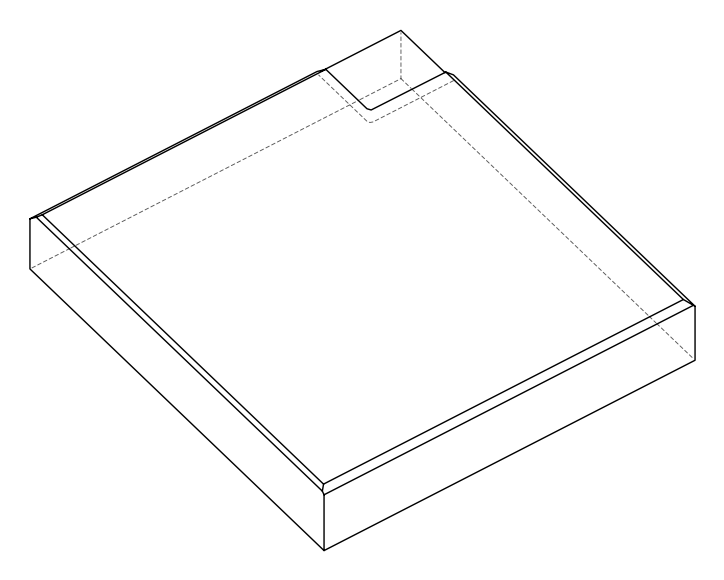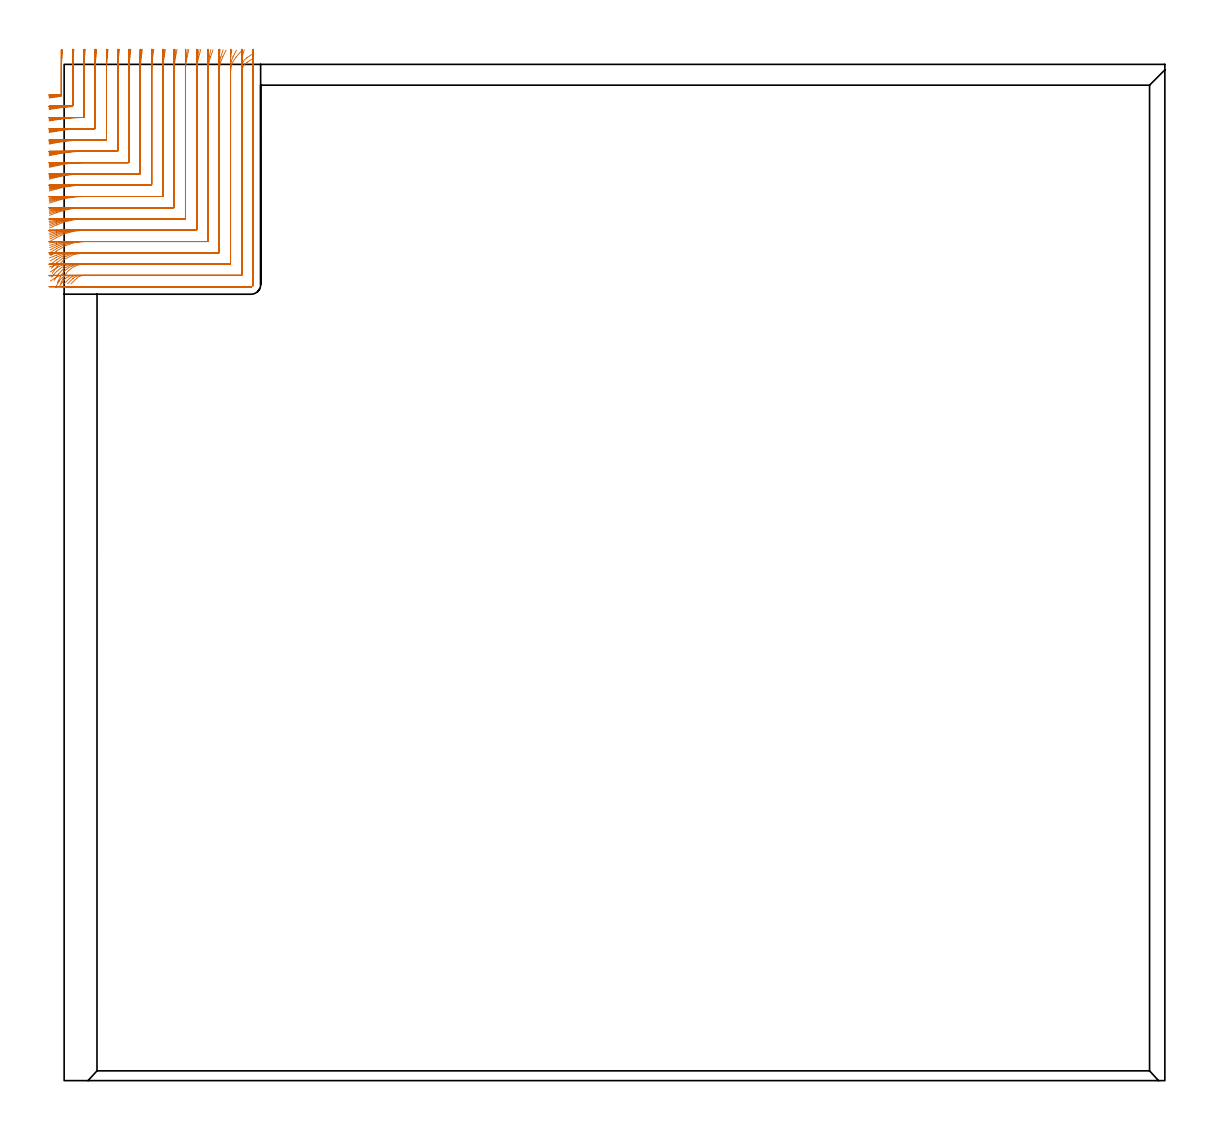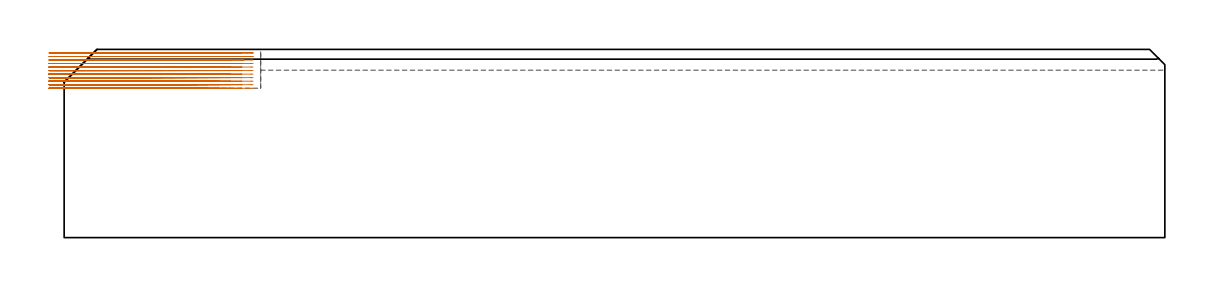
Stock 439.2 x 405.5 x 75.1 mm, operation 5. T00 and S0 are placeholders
(PLAN: 5 operations, 1 tool changes, 82.1 min)
(1 AREA_MILL | FG_CHAMFER_SURFACE | UGT0205_001 | 12.78 min | 27510 mm3)
(2 AREA_MILL_1 | FG_CHAMFER_SURFACE_1 | UGT0205_001 | 8.84 min | 12602 mm3)
(3 AREA_MILL_2 | FG_CHAMFER_SURFACE_2 | UGT0205_001 | 6.95 min | 3251 mm3)
(4 AREA_MILL_3 | FG_CHAMFER_SURFACE_3 | UGT0205_001 | 9.73 min | 7389 mm3)
(5 MILL_CORNER_NOTCH_RECTANGULAR | CORNER_NOTCH_RECTANGULAR | UGT0201_014 | Follow Part, ap 1.5, ae 75% | 43.8 min | 110644 mm3)
(TOOL UGT0205_001 | Chamfer Mill 20 x 3 x 45 deg. | D20 FL50 Z2)
(TOOL UGT0201_014 | End mill 6 mm | D6 FL24 Z4)
(OP 5 MILL_CORNER_NOTCH_RECTANGULAR)
G17 G21 G94 G90
T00 M6
G54
G17 G0 G90 X-5.969 Y392.07 S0 M3
G43 Z85.1 H0
Z73.691
G94 G1 X-3. Y392.503 F250.
G2 X-1.358 Y392.723 R76.5 F500.
G3 X-1.1 Y393.015 R0.3
G1 Y402.538
G2 X-0.877 Y408.369 R76.5
G1 X-0.649 Y411.36 F250.
G0 Z85.1
X-5.965 Y387.493
Z73.691
G1 X-3. Y387.952
G2 X3.125 Y388.634 R72. F500.
G3 X3.4 Y388.928 R0.3
G1 Y402.538
G2 X3.647 Y408.5 R72.
G1 X3.896 Y411.49 F250.
G0 Z85.1
X-5.96 Y382.905
Z73.691
G1 X-3. Y383.395
G2 X7.607 Y384.299 R67.5 F500.
G3 X7.9 Y384.594 R0.3
G1 Y402.538
G2 X8.164 Y408.5 R67.5
G1 X8.429 Y411.488 F250.
G0 Z85.1
X-5.954 Y378.305
Z73.691
G1 X-3. Y378.829
G2 X8.017 Y379.8 R63. F500.
G1 X12.105
G3 X12.4 Y380.095 R0.3
G1 Y402.538
G2 X12.683 Y408.5 R63.
G1 X12.967 Y411.487 F250.
G0 Z85.1
X-5.946 Y373.688
Z73.691
G1 X-3. Y374.253
G2 X8.017 Y375.3 R58.5 F500.
G1 X16.604
G3 X16.9 Y375.596 R0.3
G1 Y402.538
G2 X17.205 Y408.5 R58.5
G1 X17.51 Y411.484 F250.
G0 Z85.1
X-5.937 Y369.052
Z73.691
G1 X-3. Y369.664
G2 X8.017 Y370.8 R54. F500.
G1 X21.104
G3 X21.4 Y371.096 R0.3
G1 Y402.538
G2 X21.73 Y408.5 R54.
G1 X22.061 Y411.482 F250.
G0 Z85.1
X-5.925 Y364.391
Z73.691
G1 X-3. Y365.058
G2 X8.017 Y366.3 R49.5 F500.
G1 X25.604
G3 X25.9 Y366.596 R0.3
G1 Y402.538
G2 X26.26 Y408.5 R49.5
G1 X26.622 Y411.478 F250.
G0 Z85.1
X-5.909 Y359.696
Z73.691
G1 X-3. Y360.43
G2 X8.017 Y361.8 R45. F500.
G1 X30.104
G3 X30.4 Y362.096 R0.3
G1 Y402.538
G2 X30.797 Y408.5 R45.
G1 X31.194 Y411.474 F250.
G0 Z85.1
X-5.887 Y354.957
Z73.691
G1 X-3. Y355.773
G2 X8.017 Y357.3 R40.5 F500.
G1 X34.604
G3 X34.9 Y357.596 R0.3
G1 Y402.538
G2 X35.341 Y408.5 R40.5
G1 X35.783 Y411.467 F250.
G0 Z85.1
X-5.856 Y350.155
Z73.691
G1 X-3. Y351.073
G2 X8.017 Y352.8 R36. F500.
G1 X39.104
G3 X39.4 Y353.096 R0.3
G1 Y402.538
G2 X39.897 Y408.5 R36.
G1 X40.394 Y411.459 F250.
G0 Z85.1
X-5.811 Y345.261
Z73.691
G1 X-3. Y346.31
G2 X8.017 Y348.3 R31.5 F500.
G1 X43.603
G3 X43.9 Y348.597 R0.3
G1 Y402.538
G2 X44.469 Y408.5 R31.5
G1 X45.037 Y411.446 F250.
G0 Z85.1
X-5.739 Y340.226
Z73.691
G1 X-3. Y341.45
G2 X8.017 Y343.8 R27. F500.
G1 X48.103
G3 X48.4 Y344.097 R0.3
G1 Y402.538
G2 X49.067 Y408.5 R27.
G1 X49.729 Y411.426 F250.
G0 Z85.1
X-5.616 Y334.949
Z73.691
G1 X-3. Y336.418
G2 X8.017 Y339.3 R22.5 F500.
G1 X52.603
G3 X52.9 Y339.597 R0.3
G1 Y402.538
G2 X53.704 Y408.5 R22.5
G1 X54.499 Y411.393 F250.
G0 Z85.1
X-5.372 Y329.198
Z73.691
G1 X-3. Y331.034
G2 X8.017 Y334.8 R18. F500.
G1 X57.103
G3 X57.4 Y335.097 R0.3
G1 Y402.538
G2 X58.416 Y408.5 R18.
G1 X59.41 Y411.331 F250.
G0 Z85.1
X-4.734 Y322.154
Z73.691
G1 X-3. Y324.602
G2 X8.017 Y330.3 R13.5 F500.
G1 X61.603
G3 X61.9 Y330.597 R0.3
G1 Y402.538
G2 X63.288 Y408.5 R13.5
G1 X64.613 Y411.192 F250.
G0 Z85.1
X-1.378 Y318.113
Z73.691
G1 X-0.045 Y320.8
G2 X8.017 Y325.8 R9. F500.
G1 X66.103
G3 X66.4 Y326.097 R0.3
G1 Y402.538
G2 X68.658 Y408.5 R9.
G1 X70.646 Y410.747 F250.
G0 Z85.1
X2.73 Y317.938
Z73.691
G1 X4.882 Y320.028
G2 X8.017 Y321.3 R4.5 F500.
G1 X70.603
G3 X70.9 Y321.597 R0.3
G1 Y402.538
G2 X73.004 Y406.347 R4.5
G1 X75.544 Y407.944 F250.
G0 Z85.1
X5.017 Y316.8
Z73.691
G1 X8.017
X74.6 F500.
G3 X75.4 Y317.6 R0.8
G1 Y402.538
Y405.538 F250.
G0 Z85.1
X-5.976 Y392.318
Z72.282
G1 X-3. Y392.694
G2 X-1.364 Y392.884 R76.5 F500.
G3 X-1.1 Y393.176 R0.3
G1 Y404.409
G2 X-0.999 Y408.329 R76.5
G1 X-0.846 Y411.325 F250.
G0 Z85.1
X-5.973 Y387.756
Z72.282
G1 X-3. Y388.156
G2 X3.119 Y388.715 R72. F500.
G3 X3.4 Y389.01 R0.3
G1 Y404.409
G2 X3.516 Y408.5 R72.
G1 X3.687 Y411.495 F250.
G0 Z85.1
X-5.969 Y383.186
Z72.282
G1 X-3. Y383.613
G2 X6.608 Y384.3 R67.5 F500.
G1 X7.605
G3 X7.9 Y384.595 R0.3
G1 Y404.409
G2 X8.024 Y408.5 R67.5
G1 X8.206 Y411.494 F250.
G0 Z85.1
X-5.965 Y378.606
Z72.282
G1 X-3. Y379.063
G2 X6.608 Y379.8 R63. F500.
G1 X12.105
G3 X12.4 Y380.095 R0.3
G1 Y404.409
G2 X12.533 Y408.5 R63.
G1 X12.728 Y411.494 F250.
G0 Z85.1
X-5.959 Y374.013
Z72.282
G1 X-3. Y374.506
G2 X6.608 Y375.3 R58.5 F500.
G1 X16.604
G3 X16.9 Y375.596 R0.3
G1 Y404.409
G2 X17.043 Y408.5 R58.5
G1 X17.253 Y411.493 F250.
G0 Z85.1
X-5.952 Y369.405
Z72.282
G1 X-3. Y369.938
G2 X6.608 Y370.8 R54. F500.
G1 X21.104
G3 X21.4 Y371.096 R0.3
G1 Y404.409
G2 X21.555 Y408.5 R54.
G1 X21.783 Y411.491 F250.
G0 Z85.1
X-5.943 Y364.776
Z72.282
G1 X-3. Y365.359
G2 X6.608 Y366.3 R49.5 F500.
G1 X25.604
G3 X25.9 Y366.596 R0.3
G1 Y404.409
G2 X26.069 Y408.5 R49.5
G1 X26.317 Y411.49 F250.
G0 Z85.1
X-5.931 Y360.122
Z72.282
G1 X-3. Y360.762
G2 X6.608 Y361.8 R45. F500.
G1 X30.104
G3 X30.4 Y362.096 R0.3
G1 Y404.409
G2 X30.586 Y408.5 R45.
G1 X30.859 Y411.488 F250.
G0 Z85.1
X-5.914 Y355.432
Z72.282
G1 X-3. Y356.144
G2 X6.608 Y357.3 R40.5 F500.
G1 X34.604
G3 X34.9 Y357.596 R0.3
G1 Y404.409
G2 X35.107 Y408.5 R40.5
G1 X35.41 Y411.485 F250.
G0 Z85.1
X-5.891 Y350.694
Z72.282
G1 X-3. Y351.494
G2 X6.608 Y352.8 R36. F500.
G1 X39.104
G3 X39.4 Y353.096 R0.3
G1 Y404.409
G2 X39.633 Y408.5 R36.
G1 X39.974 Y411.481 F250.
G0 Z85.1
X-5.857 Y345.884
Z72.282
G1 X-3. Y346.799
G2 X6.608 Y348.3 R31.5 F500.
G1 X43.603
G3 X43.9 Y348.597 R0.3
G1 Y404.409
G2 X44.167 Y408.5 R31.5
G1 X44.557 Y411.475 F250.
G0 Z85.1
X-5.804 Y340.965
Z72.282
G1 X-3. Y342.033
G2 X6.608 Y343.8 R27. F500.
G1 X48.103
G3 X48.4 Y344.097 R0.3
G1 Y404.409
G2 X48.712 Y408.5 R27.
G1 X49.166 Y411.465 F250.
G0 Z85.1
X-5.713 Y335.865
Z72.282
G1 X-3. Y337.146
G2 X6.608 Y339.3 R22.5 F500.
G1 X52.603
G3 X52.9 Y339.597 R0.3
G1 Y404.409
G2 X53.275 Y408.5 R22.5
G1 X53.821 Y411.45 F250.
G0 Z85.1
X-5.537 Y330.42
Z72.282
G1 X-3. Y332.021
G2 X6.608 Y334.8 R18. F500.
G1 X57.103
G3 X57.4 Y335.097 R0.3
G1 Y404.409
G2 X57.871 Y408.5 R18.
G1 X58.553 Y411.421 F250.
G0 Z85.1
X-5.108 Y324.149
Z72.282
G1 X-3. Y326.284
G2 X6.608 Y330.3 R13.5 F500.
G1 X61.603
G3 X61.9 Y330.597 R0.3
G1 Y404.409
G2 X62.535 Y408.5 R13.5
G1 X63.444 Y411.359 F250.
G0 Z85.1
X-2.733 Y318.46
Z72.282
G1 X-1.301 Y321.097
G2 X6.608 Y325.8 R9. F500.
G1 X66.103
G3 X66.4 Y326.097 R0.3
G1 Y404.409
G2 X67.384 Y408.5 R9.
G1 X68.748 Y411.172 F250.
G0 Z85.1
X1.321 Y317.939
Z72.282
G1 X3.473 Y320.029
G2 X6.608 Y321.3 R4.5 F500.
G1 X70.603
G3 X70.9 Y321.597 R0.3
G1 Y404.409
G2 X72.926 Y408.168 R4.5
G1 X75.432 Y409.817 F250.
G0 Z85.1
X3.608 Y316.8
Z72.282
G1 X6.608
X74.6 F500.
G3 X75.4 Y317.6 R0.8
G1 Y404.409
Y407.409 F250.
G0 Z85.1
X-5.983 Y392.538
Z70.873
G1 X-3. Y392.86
G2 X-1.369 Y393.018 R76.5 F500.
G3 X-1.1 Y393.311 R0.3
G1 Y407.285
G2 X-1.093 Y408.294 R76.5
G1 X-1.054 Y411.293 F250.
G0 Z85.1
X-5.98 Y387.99
Z70.873
G1 X-3. Y388.332
G2 X3.114 Y388.77 R72. F500.
G3 X3.4 Y389.065 R0.3
G1 Y407.285
G2 X3.41 Y408.5 R72.
G1 X3.461 Y411.5 F250.
G0 Z85.1
X-5.978 Y383.436
Z70.873
G1 X-3. Y383.8
G2 X5.197 Y384.3 R67.5 F500.
G1 X7.605
G3 X7.9 Y384.595 R0.3
G1 Y407.285
G2 X7.911 Y408.5 R67.5
G1 X7.965 Y411.5 F250.
G0 Z85.1
X-5.974 Y378.874
Z70.873
G1 X-3. Y379.264
G2 X5.197 Y379.8 R63. F500.
G1 X12.105
G3 X12.4 Y380.095 R0.3
G1 Y407.285
G2 X12.412 Y408.5 R63.
G1 X12.47 Y411.499 F250.
G0 Z85.1
X-5.97 Y374.302
Z70.873
G1 X-3. Y374.723
G2 X5.197 Y375.3 R58.5 F500.
G1 X16.604
G3 X16.9 Y375.596 R0.3
G1 Y407.285
G2 X16.913 Y408.5 R58.5
G1 X16.975 Y411.499 F250.
G0 Z85.1
X-5.965 Y369.719
Z70.873
G1 X-3. Y370.174
G2 X5.197 Y370.8 R54. F500.
G1 X21.104
G3 X21.4 Y371.096 R0.3
G1 Y407.285
G2 X21.414 Y408.5 R54.
G1 X21.481 Y411.499 F250.
G0 Z85.1
X-5.959 Y365.12
Z70.873
G1 X-3. Y365.617
G2 X5.197 Y366.3 R49.5 F500.
G1 X25.604
G3 X25.9 Y366.596 R0.3
G1 Y407.285
G2 X25.915 Y408.5 R49.5
G1 X25.989 Y411.499 F250.
G0 Z85.1
X-5.95 Y360.501
Z70.873
G1 X-3. Y361.047
G2 X5.197 Y361.8 R45. F500.
G1 X30.104
G3 X30.4 Y362.096 R0.3
G1 Y407.285
G2 X30.416 Y408.5 R45.
G1 X30.497 Y411.499 F250.
G0 Z85.1
X-5.938 Y355.855
Z70.873
G1 X-3. Y356.462
G2 X5.197 Y357.3 R40.5 F500.
G1 X34.604
G3 X34.9 Y357.596 R0.3
G1 Y407.285
G2 X34.918 Y408.5 R40.5
G1 X35.008 Y411.499 F250.
G0 Z85.1
X-5.921 Y351.171
Z70.873
G1 X-3. Y351.854
G2 X5.197 Y352.8 R36. F500.
G1 X39.104
G3 X39.4 Y353.096 R0.3
G1 Y407.285
G2 X39.421 Y408.5 R36.
G1 X39.522 Y411.498 F250.
G0 Z85.1
X-5.897 Y346.434
Z70.873
G1 X-3. Y347.215
G2 X5.197 Y348.3 R31.5 F500.
G1 X43.603
G3 X43.9 Y348.597 R0.3
G1 Y407.285
G2 X43.923 Y408.5 R31.5
G1 X44.039 Y411.498 F250.
G0 Z85.1
X-5.858 Y341.615
Z70.873
G1 X-3. Y342.526
G2 X5.197 Y343.8 R27. F500.
G1 X48.103
G3 X48.4 Y344.097 R0.3
G1 Y407.285
G2 X48.427 Y408.5 R27.
G1 X48.562 Y411.497 F250.
G0 Z85.1
X-5.794 Y336.661
Z70.873
G1 X-3. Y337.754
G2 X5.197 Y339.3 R22.5 F500.
G1 X52.603
G3 X52.9 Y339.597 R0.3
G1 Y407.285
G2 X52.933 Y408.5 R22.5
G1 X53.095 Y411.496 F250.
G0 Z85.1
X-5.671 Y331.459
Z70.873
G1 X-3. Y332.825
G2 X5.197 Y334.8 R18. F500.
G1 X57.103
G3 X57.4 Y335.097 R0.3
G1 Y407.285
G2 X57.441 Y408.5 R18.
G1 X57.644 Y411.493 F250.
G0 Z85.1
X-5.384 Y325.705
Z70.873
G1 X-3. Y327.526
G2 X5.197 Y330.3 R13.5 F500.
G1 X61.603
G3 X61.9 Y330.597 R0.3
G1 Y407.285
G2 X61.955 Y408.5 R13.5
G1 X62.225 Y411.488 F250.
G0 Z85.1
X-3.95 Y319.316
Z70.873
G1 X-2.281 Y321.808
G2 X5.197 Y325.8 R9. F500.
G1 X66.103
G3 X66.4 Y326.097 R0.3
G1 Y407.285
G2 X66.482 Y408.5 R9.
G1 X66.887 Y411.473 F250.
G0 Z85.1
X-0.09 Y317.937
Z70.873
G1 X2.062 Y320.028
G2 X5.197 Y321.3 R4.5 F500.
G1 X70.603
G3 X70.9 Y321.597 R0.3
G1 Y407.285
G2 X71.067 Y408.5 R4.5
G1 X71.877 Y411.389 F250.
G0 Z85.1
X2.197 Y316.8
Z70.873
G1 X5.197
X74.6 F500.
G3 X75.4 Y317.6 R0.8
G1 Y407.285
Y410.285 F250.
G0 Z85.1
X-5.989 Y392.75
Z69.464
G1 X-3. Y393.011
G2 X-1.375 Y393.135 R76.5 F500.
G3 X-1.1 Y393.429 R0.3
G1 Y408.291
Y411.291 F250.
G0 Z85.1
X-5.987 Y388.216
Z69.464
G1 X-3. Y388.493
G2 X3.107 Y388.798 R72. F500.
G3 X3.4 Y389.093 R0.3
G1 Y408.352
Y408.5
X3.406 Y411.5 F250.
G0 Z85.1
X-5.985 Y383.677
Z69.464
G1 X-3. Y383.972
G2 X3.644 Y384.3 R67.5 F500.
G1 X7.605
G3 X7.9 Y384.595 R0.3
G1 Y408.352
Y408.5
X7.907 Y411.5 F250.
G0 Z85.1
X-5.983 Y379.132
Z69.464
G1 X-3. Y379.449
G2 X3.644 Y379.8 R63. F500.
G1 X12.105
G3 X12.4 Y380.095 R0.3
G1 Y408.352
Y408.5
X12.407 Y411.5 F250.
G0 Z85.1
X-5.981 Y374.581
Z69.464
G1 X-3. Y374.921
G2 X3.644 Y375.3 R58.5 F500.
G1 X16.604
G3 X16.9 Y375.596 R0.3
G1 Y408.352
Y408.5
X16.908 Y411.5 F250.
G0 Z85.1
X-5.977 Y370.021
Z69.464
G1 X-3. Y370.39
G2 X3.644 Y370.8 R54. F500.
G1 X21.104
G3 X21.4 Y371.096 R0.3
G1 Y408.352
Y408.5
X21.408 Y411.5 F250.
G0 Z85.1
X-5.973 Y365.449
Z69.464
G1 X-3. Y365.852
G2 X3.644 Y366.3 R49.5 F500.
G1 X25.604
G3 X25.9 Y366.596 R0.3
G1 Y408.352
Y408.5
X25.909 Y411.5 F250.
G0 Z85.1
X-5.967 Y360.864
Z69.464
G1 X-3. Y361.307
G2 X3.644 Y361.8 R45. F500.
G1 X30.104
G3 X30.4 Y362.096 R0.3
G1 Y408.352
Y408.5
X30.41 Y411.5 F250.
G0 Z85.1
X-5.959 Y356.259
Z69.464
G1 X-3. Y356.751
G2 X3.644 Y357.3 R40.5 F500.
G1 X34.604
G3 X34.9 Y357.596 R0.3
G1 Y408.352
Y408.5
X34.911 Y411.5 F250.
G0 Z85.1
X-5.948 Y351.628
Z69.464
G1 X-3. Y352.182
G2 X3.644 Y352.8 R36. F500.
G1 X39.104
G3 X39.4 Y353.096 R0.3
G1 Y408.352
Y408.5
X39.413 Y411.5 F250.
G0 Z85.1
X-5.933 Y346.959
Z69.464
G1 X-3. Y347.591
G2 X3.644 Y348.3 R31.5 F500.
G1 X43.603
G3 X43.9 Y348.597 R0.3
G1 Y408.352
Y408.5
X43.914 Y411.5 F250.
G0 Z85.1
X-5.908 Y342.232
Z69.464
G1 X-3. Y342.97
G2 X3.644 Y343.8 R27. F500.
G1 X48.103
G3 X48.4 Y344.097 R0.3
G1 Y408.352
Y408.5
X48.417 Y411.5 F250.
G0 Z85.1
X-5.866 Y337.411
Z69.464
G1 X-3. Y338.297
G2 X3.644 Y339.3 R22.5 F500.
G1 X52.603
G3 X52.9 Y339.597 R0.3
G1 Y408.352
Y408.5
X52.92 Y411.5 F250.
G0 Z85.1
X-5.788 Y332.422
Z69.464
G1 X-3. Y333.529
G2 X3.644 Y334.8 R18. F500.
G1 X57.103
G3 X57.4 Y335.097 R0.3
G1 Y408.352
X57.401 Y408.5
X57.425 Y411.5 F250.
G0 Z85.1
X-5.612 Y327.075
Z69.464
G1 X-3. Y328.552
G2 X3.644 Y330.3 R13.5 F500.
G1 X61.603
G3 X61.9 Y330.597 R0.3
G1 Y408.352
X61.901 Y408.5
X61.934 Y411.5 F250.
G0 Z85.1
X-5.024 Y320.656
Z69.464
G1 X-3. Y322.871
G2 X3.644 Y325.8 R9. F500.
G1 X66.103
G3 X66.4 Y326.097 R0.3
G1 Y408.352
X66.401 Y408.5
X66.451 Y411.5 F250.
G0 Z85.1
X-1.753 Y317.152
Z69.464
G1 X0.07 Y319.535
G2 X3.644 Y321.3 R4.5 F500.
G1 X70.603
G3 X70.9 Y321.597 R0.3
G1 Y408.352
X70.902 Y408.5
X71.001 Y411.498 F250.
G0 Z85.1
X0.644 Y316.8
Z69.464
G1 X3.644
X74.6 F500.
G3 X75.4 Y317.6 R0.8
G1 Y408.352
Y411.352 F250.
G0 Z85.1
X-5.994 Y392.95
Z68.054
G1 X-3. Y393.142
G2 X-1.382 Y393.229 R76.5 F500.
G3 X-1.1 Y393.523 R0.3
G1 Y408.291
Y411.291 F250.
G0 Z85.1
X-5.993 Y388.428
Z68.054
G1 X-3. Y388.632
G2 X1.912 Y388.8 R72. F500.
G1 X3.105
G3 X3.4 Y389.095 R0.3
G1 Y408.5
Y411.5 F250.
G0 Z85.1
X-5.992 Y383.903
Z68.054
G1 X-3. Y384.121
G2 X1.912 Y384.3 R67.5 F500.
G1 X7.605
G3 X7.9 Y384.595 R0.3
G1 Y408.5
Y411.5 F250.
G0 Z85.1
X-5.991 Y379.374
Z68.054
G1 X-3. Y379.608
G2 X1.912 Y379.8 R63. F500.
G1 X12.105
G3 X12.4 Y380.095 R0.3
G1 Y408.5
Y411.5 F250.
G0 Z85.1
X-5.989 Y374.842
Z68.054
G1 X-3. Y375.093
G2 X1.912 Y375.3 R58.5 F500.
G1 X16.604
G3 X16.9 Y375.596 R0.3
G1 Y408.5
Y411.5 F250.
G0 Z85.1
X-5.988 Y370.303
Z68.054
G1 X-3. Y370.576
G2 X1.912 Y370.8 R54. F500.
G1 X21.104
G3 X21.4 Y371.096 R0.3
G1 Y408.5
Y411.5 F250.
G0 Z85.1
X-5.985 Y365.758
Z68.054
G1 X-3. Y366.056
G2 X1.912 Y366.3 R49.5 F500.
G1 X25.604
G3 X25.9 Y366.596 R0.3
G1 Y408.5
Y411.5 F250.
G0 Z85.1
X-5.982 Y361.204
Z68.054
G1 X-3. Y361.531
G2 X1.912 Y361.8 R45. F500.
G1 X30.104
G3 X30.4 Y362.096 R0.3
G1 Y408.5
Y411.5 F250.
G0 Z85.1
X-5.978 Y356.637
Z68.054
G1 X-3. Y357.001
G2 X1.912 Y357.3 R40.5 F500.
G1 X34.604
G3 X34.9 Y357.596 R0.3
G1 Y408.5
Y411.5 F250.
G0 Z85.1
X-5.972 Y352.054
Z68.054
G1 X-3. Y352.463
G2 X1.912 Y352.8 R36. F500.
G1 X39.104
G3 X39.4 Y353.096 R0.3
G1 Y408.5
Y411.5 F250.
G0 Z85.1
X-5.963 Y347.447
Z68.054
G1 X-3. Y347.915
G2 X1.912 Y348.3 R31.5 F500.
G1 X43.603
G3 X43.9 Y348.597 R0.3
G1 Y408.5
Y411.5 F250.
G0 Z85.1
X-5.95 Y342.804
Z68.054
G1 X-3. Y343.349
G2 X1.912 Y343.8 R27. F500.
G1 X48.103
G3 X48.4 Y344.097 R0.3
G1 Y408.5
Y411.5 F250.
G0 Z85.1
X-5.928 Y338.102
Z68.054
G1 X-3. Y338.757
G2 X1.912 Y339.3 R22.5 F500.
G1 X52.603
G3 X52.9 Y339.597 R0.3
G1 Y408.5
Y411.5 F250.
G0 Z85.1
X-5.886 Y333.298
Z68.054
G1 X-3. Y334.117
G2 X1.912 Y334.8 R18. F500.
G1 X57.103
G3 X57.4 Y335.097 R0.3
G1 Y408.5
Y411.5 F250.
G0 Z85.1
X-5.794 Y328.283
Z68.054
G1 X-3. Y329.375
G2 X1.912 Y330.3 R13.5 F500.
G1 X61.603
G3 X61.9 Y330.597 R0.3
G1 Y408.5
Y411.5 F250.
G0 Z85.1
X-5.514 Y322.704
Z68.054
G1 X-3. Y324.341
G2 X1.912 Y325.8 R9. F500.
G1 X66.103
G3 X66.4 Y326.097 R0.3
G1 Y408.5
Y411.5 F250.
G0 Z85.1
X-3.48 Y316.373
Z68.054
G1 X-2.018 Y318.993
G2 X1.912 Y321.3 R4.5 F500.
G1 X70.603
G3 X70.9 Y321.597 R0.3
G1 Y408.5
Y411.5 F250.
G0 Z85.1
X-1.088 Y316.8
Z68.054
G1 X1.912
X74.6 F500.
G3 X75.4 Y317.6 R0.8
G1 Y408.5
Y411.5 F250.
G0 Z85.1
X-5.999 Y393.168
Z66.645
G1 X-3. Y393.262
G2 X-1.392 Y393.296 R76.5 F500.
G3 X-1.1 Y393.591 R0.3
G1 Y408.291
Y411.291 F250.
G0 Z85.1
X-5.998 Y388.66
Z66.645
G1 X-3. Y388.76
G2 X-0.603 Y388.8 R72. F500.
G1 X3.105
G3 X3.4 Y389.095 R0.3
G1 Y408.5
Y411.5 F250.
G0 Z85.1
X-5.998 Y384.151
Z66.645
G1 X-3. Y384.257
G2 X-0.603 Y384.3 R67.5 F500.
G1 X7.605
G3 X7.9 Y384.595 R0.3
G1 Y408.5
Y411.5 F250.
G0 Z85.1
X-5.998 Y379.64
Z66.645
G1 X-3. Y379.754
G2 X-0.603 Y379.8 R63. F500.
G1 X12.105
G3 X12.4 Y380.095 R0.3
G1 Y408.5
Y411.5 F250.
G0 Z85.1
X-5.997 Y375.128
Z66.645
G1 X-3. Y375.251
G2 X-0.603 Y375.3 R58.5 F500.
G1 X16.604
G3 X16.9 Y375.596 R0.3
G1 Y408.5
Y411.5 F250.
G0 Z85.1
X-5.997 Y370.614
Z66.645
G1 X-3. Y370.747
G2 X-0.603 Y370.8 R54. F500.
G1 X21.104
G3 X21.4 Y371.096 R0.3
G1 Y408.5
Y411.5 F250.
G0 Z85.1
X-5.996 Y366.097
Z66.645
G1 X-3. Y366.242
G2 X-0.603 Y366.3 R49.5 F500.
G1 X25.604
G3 X25.9 Y366.596 R0.3
G1 Y408.5
Y411.5 F250.
G0 Z85.1
X-5.996 Y361.576
Z66.645
G1 X-3. Y361.736
G2 X-0.603 Y361.8 R45. F500.
G1 X30.104
G3 X30.4 Y362.096 R0.3
G1 Y408.5
Y411.5 F250.
G0 Z85.1
X-5.995 Y357.051
Z66.645
G1 X-3. Y357.229
G2 X-0.603 Y357.3 R40.5 F500.
G1 X34.604
G3 X34.9 Y357.596 R0.3
G1 Y408.5
Y411.5 F250.
G0 Z85.1
X-5.993 Y352.52
Z66.645
G1 X-3. Y352.72
G2 X-0.603 Y352.8 R36. F500.
G1 X39.104
G3 X39.4 Y353.096 R0.3
G1 Y408.5
Y411.5 F250.
G0 Z85.1
X-5.991 Y347.98
Z66.645
G1 X-3. Y348.209
G2 X-0.603 Y348.3 R31.5 F500.
G1 X43.603
G3 X43.9 Y348.597 R0.3
G1 Y408.5
Y411.5 F250.
G0 Z85.1
X-5.988 Y343.427
Z66.645
G1 X-3. Y343.693
G2 X-0.603 Y343.8 R27. F500.
G1 X48.103
G3 X48.4 Y344.097 R0.3
G1 Y408.5
Y411.5 F250.
G0 Z85.1
X-5.983 Y338.852
Z66.645
G1 X-3. Y339.172
G2 X-0.603 Y339.3 R22.5 F500.
G1 X52.603
G3 X52.9 Y339.597 R0.3
G1 Y408.5
Y411.5 F250.
G0 Z85.1
X-5.973 Y334.24
Z66.645
G1 X-3. Y334.64
G2 X-0.603 Y334.8 R18. F500.
G1 X57.103
G3 X57.4 Y335.097 R0.3
G1 Y408.5
Y411.5 F250.
G0 Z85.1
X-5.952 Y329.553
Z66.645
G1 X-3. Y330.085
G2 X-0.603 Y330.3 R13.5 F500.
G1 X61.603
G3 X61.9 Y330.597 R0.3
G1 Y408.5
Y411.5 F250.
G0 Z85.1
X-5.892 Y324.676
Z66.645
G1 X-3. Y325.475
G2 X-0.603 Y325.8 R9. F500.
G1 X66.103
G3 X66.4 Y326.097 R0.3
G1 Y408.5
Y411.5 F250.
G0 Z85.1
X-5.539 Y319.01
Z66.645
G1 X-3. Y320.608
G2 X-0.603 Y321.3 R4.5 F500.
G1 X70.603
G3 X70.9 Y321.597 R0.3
G1 Y408.5
Y411.5 F250.
G0 Z85.1
X-3.603 Y316.8
Z66.645
G1 X-0.603
X74.6 F500.
G3 X75.4 Y317.6 R0.8
G1 Y408.5
Y411.5 F250.
G0 Z85.1
X-6. Y393.284
Z65.236
G1 X-3. Y393.299
G2 X-2.608 Y393.3 R76.5 F500.
G1 X-1.395
G3 X-1.1 Y393.595 R0.3
G1 Y408.291
Y411.291 F250.
G0 Z85.1
X-6. Y388.783
Z65.236
G1 X-3. Y388.799
G2 X-2.608 Y388.8 R72. F500.
G1 X3.105
G3 X3.4 Y389.095 R0.3
G1 Y408.5
Y411.5 F250.
G0 Z85.1
X-6. Y384.281
Z65.236
G1 X-3. Y384.299
G2 X-2.608 Y384.3 R67.5 F500.
G1 X7.605
G3 X7.9 Y384.595 R0.3
G1 Y408.5
Y411.5 F250.
G0 Z85.1
X-6. Y379.78
Z65.236
G1 X-3. Y379.799
G2 X-2.608 Y379.8 R63. F500.
G1 X12.105
G3 X12.4 Y380.095 R0.3
G1 Y408.5
Y411.5 F250.
G0 Z85.1
X-6. Y375.279
Z65.236
G1 X-3. Y375.299
G2 X-2.608 Y375.3 R58.5 F500.
G1 X16.604
G3 X16.9 Y375.596 R0.3
G1 Y408.5
Y411.5 F250.
G0 Z85.1
X-6. Y370.777
Z65.236
G1 X-3. Y370.799
G2 X-2.608 Y370.8 R54. F500.
G1 X21.104
G3 X21.4 Y371.096 R0.3
G1 Y408.5
Y411.5 F250.
G0 Z85.1
X-6. Y366.275
Z65.236
G1 X-3. Y366.298
G2 X-2.608 Y366.3 R49.5 F500.
G1 X25.604
G3 X25.9 Y366.596 R0.3
G1 Y408.5
Y411.5 F250.
G0 Z85.1
X-6. Y361.772
Z65.236
G1 X-3. Y361.798
G2 X-2.608 Y361.8 R45. F500.
G1 X30.104
G3 X30.4 Y362.096 R0.3
G1 Y408.5
Y411.5 F250.
G0 Z85.1
X-6. Y357.269
Z65.236
G1 X-3. Y357.298
G2 X-2.608 Y357.3 R40.5 F500.
G1 X34.604
G3 X34.9 Y357.596 R0.3
G1 Y408.5
Y411.5 F250.
G0 Z85.1
X-6. Y352.765
Z65.236
G1 X-3. Y352.798
G2 X-2.608 Y352.8 R36. F500.
G1 X39.104
G3 X39.4 Y353.096 R0.3
G1 Y408.5
Y411.5 F250.
G0 Z85.1
X-6. Y348.26
Z65.236
G1 X-3. Y348.298
G2 X-2.608 Y348.3 R31.5 F500.
G1 X43.603
G3 X43.9 Y348.597 R0.3
G1 Y408.5
Y411.5 F250.
G0 Z85.1
X-6. Y343.754
Z65.236
G1 X-3. Y343.797
G2 X-2.608 Y343.8 R27. F500.
G1 X48.103
G3 X48.4 Y344.097 R0.3
G1 Y408.5
Y411.5 F250.
G0 Z85.1
X-6. Y339.244
Z65.236
G1 X-3. Y339.297
G2 X-2.608 Y339.3 R22.5 F500.
G1 X52.603
G3 X52.9 Y339.597 R0.3
G1 Y408.5
Y411.5 F250.
G0 Z85.1
X-5.999 Y334.73
Z65.236
G1 X-3. Y334.796
G2 X-2.608 Y334.8 R18. F500.
G1 X57.103
G3 X57.4 Y335.097 R0.3
G1 Y408.5
Y411.5 F250.
G0 Z85.1
X-5.999 Y330.207
Z65.236
G1 X-3. Y330.294
G2 X-2.608 Y330.3 R13.5 F500.
G1 X61.603
G3 X61.9 Y330.597 R0.3
G1 Y408.5
Y411.5 F250.
G0 Z85.1
X-5.997 Y325.661
Z65.236
G1 X-3. Y325.791
G2 X-2.608 Y325.8 R9. F500.
G1 X66.103
G3 X66.4 Y326.097 R0.3
G1 Y408.5
Y411.5 F250.
G0 Z85.1
X-5.989 Y321.021
Z65.236
G1 X-3. Y321.283
G2 X-2.608 Y321.3 R4.5 F500.
G1 X70.603
G3 X70.9 Y321.597 R0.3
G1 Y408.5
Y411.5 F250.
G0 Z85.1
X-5.608 Y316.8
Z65.236
G1 X-2.608
X74.6 F500.
G3 X75.4 Y317.6 R0.8
G1 Y408.5
Y411.5 F250.
G0 Z85.1
X-6. Y393.3
Z63.827
G1 X-3.
X-1.395 F500.
G3 X-1.1 Y393.595 R0.3
G1 Y408.291
Y411.291 F250.
G0 Z85.1
X-6. Y388.8
Z63.827
G1 X-3.
X3.105 F500.
G3 X3.4 Y389.095 R0.3
G1 Y408.5
Y411.5 F250.
G0 Z85.1
X-6. Y384.3
Z63.827
G1 X-3.
X7.605 F500.
G3 X7.9 Y384.595 R0.3
G1 Y408.5
Y411.5 F250.
G0 Z85.1
X-6. Y379.8
Z63.827
G1 X-3.
X12.105 F500.
G3 X12.4 Y380.095 R0.3
G1 Y408.5
Y411.5 F250.
G0 Z85.1
X-6. Y375.3
Z63.827
G1 X-3.
X16.604 F500.
G3 X16.9 Y375.596 R0.3
G1 Y408.5
Y411.5 F250.
G0 Z85.1
X-6. Y370.8
Z63.827
G1 X-3.
X21.104 F500.
G3 X21.4 Y371.096 R0.3
G1 Y408.5
Y411.5 F250.
G0 Z85.1
X-6. Y366.3
Z63.827
G1 X-3.
X25.604 F500.
G3 X25.9 Y366.596 R0.3
G1 Y408.5
Y411.5 F250.
G0 Z85.1
X-6. Y361.8
Z63.827
G1 X-3.
X30.104 F500.
G3 X30.4 Y362.096 R0.3
G1 Y408.5
Y411.5 F250.
G0 Z85.1
X-6. Y357.3
Z63.827
G1 X-3.
X34.604 F500.
G3 X34.9 Y357.596 R0.3
G1 Y408.5
Y411.5 F250.
G0 Z85.1
X-6. Y352.8
Z63.827
G1 X-3.
X39.104 F500.
G3 X39.4 Y353.096 R0.3
G1 Y408.5
Y411.5 F250.
G0 Z85.1
X-6. Y348.3
Z63.827
G1 X-3.
X43.603 F500.
G3 X43.9 Y348.597 R0.3
G1 Y408.5
Y411.5 F250.
G0 Z85.1
X-6. Y343.8
Z63.827
G1 X-3.
X48.103 F500.
G3 X48.4 Y344.097 R0.3
G1 Y408.5
Y411.5 F250.
G0 Z85.1
X-6. Y339.3
Z63.827
G1 X-3.
X52.603 F500.
G3 X52.9 Y339.597 R0.3
G1 Y408.5
Y411.5 F250.
G0 Z85.1
X-6. Y334.8
Z63.827
G1 X-3.
X57.103 F500.
G3 X57.4 Y335.097 R0.3
G1 Y408.5
Y411.5 F250.
G0 Z85.1
X-6. Y330.3
Z63.827
G1 X-3.
X61.603 F500.
G3 X61.9 Y330.597 R0.3
G1 Y408.5
Y411.5 F250.
G0 Z85.1
X-6. Y325.8
Z63.827
G1 X-3.
X66.103 F500.
G3 X66.4 Y326.097 R0.3
G1 Y408.5
Y411.5 F250.
G0 Z85.1
X-6. Y321.3
Z63.827
G1 X-3.
X70.603 F500.
G3 X70.9 Y321.597 R0.3
G1 Y408.5
Y411.5 F250.
G0 Z85.1
X-6. Y316.8
Z63.827
G1 X-3.
X74.6 F500.
G3 X75.4 Y317.6 R0.8
G1 Y408.5
Y411.5 F250.
G0 Z85.1
X-6. Y393.3
Z62.418
G1 X-3.
X-1.395 F500.
G3 X-1.1 Y393.595 R0.3
G1 Y408.291
Y411.291 F250.
G0 Z85.1
X-6. Y388.8
Z62.418
G1 X-3.
X3.105 F500.
G3 X3.4 Y389.095 R0.3
G1 Y408.5
Y411.5 F250.
G0 Z85.1
X-6. Y384.3
Z62.418
G1 X-3.
X7.605 F500.
G3 X7.9 Y384.595 R0.3
G1 Y408.5
Y411.5 F250.
G0 Z85.1
X-6. Y379.8
Z62.418
G1 X-3.
X12.105 F500.
G3 X12.4 Y380.095 R0.3
G1 Y408.5
Y411.5 F250.
G0 Z85.1
X-6. Y375.3
Z62.418
G1 X-3.
X16.604 F500.
G3 X16.9 Y375.596 R0.3
G1 Y408.5
Y411.5 F250.
G0 Z85.1
X-6. Y370.8
Z62.418
G1 X-3.
X21.104 F500.
G3 X21.4 Y371.096 R0.3
G1 Y408.5
Y411.5 F250.
G0 Z85.1
X-6. Y366.3
Z62.418
G1 X-3.
X25.604 F500.
G3 X25.9 Y366.596 R0.3
G1 Y408.5
Y411.5 F250.
G0 Z85.1
X-6. Y361.8
Z62.418
G1 X-3.
X30.104 F500.
G3 X30.4 Y362.096 R0.3
G1 Y408.5
Y411.5 F250.
G0 Z85.1
X-6. Y357.3
Z62.418
G1 X-3.
X34.604 F500.
G3 X34.9 Y357.596 R0.3
G1 Y408.5
Y411.5 F250.
G0 Z85.1
X-6. Y352.8
Z62.418
G1 X-3.
X39.104 F500.
G3 X39.4 Y353.096 R0.3
G1 Y408.5
Y411.5 F250.
G0 Z85.1
X-6. Y348.3
Z62.418
G1 X-3.
X43.603 F500.
G3 X43.9 Y348.597 R0.3
G1 Y408.5
Y411.5 F250.
G0 Z85.1
X-6. Y343.8
Z62.418
G1 X-3.
X48.103 F500.
G3 X48.4 Y344.097 R0.3
G1 Y408.5
Y411.5 F250.
G0 Z85.1
X-6. Y339.3
Z62.418
G1 X-3.
X52.603 F500.
G3 X52.9 Y339.597 R0.3
G1 Y408.5
Y411.5 F250.
G0 Z85.1
X-6. Y334.8
Z62.418
G1 X-3.
X57.103 F500.
G3 X57.4 Y335.097 R0.3
G1 Y408.5
Y411.5 F250.
G0 Z85.1
X-6. Y330.3
Z62.418
G1 X-3.
X61.603 F500.
G3 X61.9 Y330.597 R0.3
G1 Y408.5
Y411.5 F250.
G0 Z85.1
X-6. Y325.8
Z62.418
G1 X-3.
X66.103 F500.
G3 X66.4 Y326.097 R0.3
G1 Y408.5
Y411.5 F250.
G0 Z85.1
X-6. Y321.3
Z62.418
G1 X-3.
X70.603 F500.
G3 X70.9 Y321.597 R0.3
G1 Y408.5
Y411.5 F250.
G0 Z85.1
X-6. Y316.8
Z62.418
G1 X-3.
X74.6 F500.
G3 X75.4 Y317.6 R0.8
G1 Y408.5
Y411.5 F250.
G0 Z85.1
X-6. Y393.3
Z61.009
G1 X-3.
X-1.395 F500.
G3 X-1.1 Y393.595 R0.3
G1 Y408.291
Y411.291 F250.
G0 Z85.1
X-6. Y388.8
Z61.009
G1 X-3.
X3.105 F500.
G3 X3.4 Y389.095 R0.3
G1 Y408.5
Y411.5 F250.
G0 Z85.1
X-6. Y384.3
Z61.009
G1 X-3.
X7.605 F500.
G3 X7.9 Y384.595 R0.3
G1 Y408.5
Y411.5 F250.
G0 Z85.1
X-6. Y379.8
Z61.009
G1 X-3.
X12.105 F500.
G3 X12.4 Y380.095 R0.3
G1 Y408.5
Y411.5 F250.
G0 Z85.1
X-6. Y375.3
Z61.009
G1 X-3.
X16.604 F500.
G3 X16.9 Y375.596 R0.3
G1 Y408.5
Y411.5 F250.
G0 Z85.1
X-6. Y370.8
Z61.009
G1 X-3.
X21.104 F500.
G3 X21.4 Y371.096 R0.3
G1 Y408.5
Y411.5 F250.
G0 Z85.1
X-6. Y366.3
Z61.009
G1 X-3.
X25.604 F500.
G3 X25.9 Y366.596 R0.3
G1 Y408.5
Y411.5 F250.
G0 Z85.1
X-6. Y361.8
Z61.009
G1 X-3.
X30.104 F500.
G3 X30.4 Y362.096 R0.3
G1 Y408.5
Y411.5 F250.
G0 Z85.1
X-6. Y357.3
Z61.009
G1 X-3.
X34.604 F500.
G3 X34.9 Y357.596 R0.3
G1 Y408.5
Y411.5 F250.
G0 Z85.1
X-6. Y352.8
Z61.009
G1 X-3.
X39.104 F500.
G3 X39.4 Y353.096 R0.3
G1 Y408.5
Y411.5 F250.
G0 Z85.1
X-6. Y348.3
Z61.009
G1 X-3.
X43.603 F500.
G3 X43.9 Y348.597 R0.3
G1 Y408.5
Y411.5 F250.
G0 Z85.1
X-6. Y343.8
Z61.009
G1 X-3.
X48.103 F500.
G3 X48.4 Y344.097 R0.3
G1 Y408.5
Y411.5 F250.
G0 Z85.1
X-6. Y339.3
Z61.009
G1 X-3.
X52.603 F500.
G3 X52.9 Y339.597 R0.3
G1 Y408.5
Y411.5 F250.
G0 Z85.1
X-6. Y334.8
Z61.009
G1 X-3.
X57.103 F500.
G3 X57.4 Y335.097 R0.3
G1 Y408.5
Y411.5 F250.
G0 Z85.1
X-6. Y330.3
Z61.009
G1 X-3.
X61.603 F500.
G3 X61.9 Y330.597 R0.3
G1 Y408.5
Y411.5 F250.
G0 Z85.1
X-6. Y325.8
Z61.009
G1 X-3.
X66.103 F500.
G3 X66.4 Y326.097 R0.3
G1 Y408.5
Y411.5 F250.
G0 Z85.1
X-6. Y321.3
Z61.009
G1 X-3.
X70.603 F500.
G3 X70.9 Y321.597 R0.3
G1 Y408.5
Y411.5 F250.
G0 Z85.1
X-6. Y316.8
Z61.009
G1 X-3.
X74.6 F500.
G3 X75.4 Y317.6 R0.8
G1 Y408.5
Y411.5 F250.
G0 Z85.1
X-6. Y393.3
Z59.6
G1 X-3.
X-1.395 F500.
G3 X-1.1 Y393.595 R0.3
G1 Y408.291
Y411.291 F250.
G0 Z85.1
X-6. Y388.8
Z59.6
G1 X-3.
X3.105 F500.
G3 X3.4 Y389.095 R0.3
G1 Y408.5
Y411.5 F250.
G0 Z85.1
X-6. Y384.3
Z59.6
G1 X-3.
X7.605 F500.
G3 X7.9 Y384.595 R0.3
G1 Y408.5
Y411.5 F250.
G0 Z85.1
X-6. Y379.8
Z59.6
G1 X-3.
X12.105 F500.
G3 X12.4 Y380.095 R0.3
G1 Y408.5
Y411.5 F250.
G0 Z85.1
X-6. Y375.3
Z59.6
G1 X-3.
X16.604 F500.
G3 X16.9 Y375.596 R0.3
G1 Y408.5
Y411.5 F250.
G0 Z85.1
X-6. Y370.8
Z59.6
G1 X-3.
X21.104 F500.
G3 X21.4 Y371.096 R0.3
G1 Y408.5
Y411.5 F250.
G0 Z85.1
X-6. Y366.3
Z59.6
G1 X-3.
X25.604 F500.
G3 X25.9 Y366.596 R0.3
G1 Y408.5
Y411.5 F250.
G0 Z85.1
X-6. Y361.8
Z59.6
G1 X-3.
X30.104 F500.
G3 X30.4 Y362.096 R0.3
G1 Y408.5
Y411.5 F250.
G0 Z85.1
X-6. Y357.3
Z59.6
G1 X-3.
X34.604 F500.
G3 X34.9 Y357.596 R0.3
G1 Y408.5
Y411.5 F250.
G0 Z85.1
X-6. Y352.8
Z59.6
G1 X-3.
X39.104 F500.
G3 X39.4 Y353.096 R0.3
G1 Y408.5
Y411.5 F250.
G0 Z85.1
X-6. Y348.3
Z59.6
G1 X-3.
X43.603 F500.
G3 X43.9 Y348.597 R0.3
G1 Y408.5
Y411.5 F250.
G0 Z85.1
X-6. Y343.8
Z59.6
G1 X-3.
X48.103 F500.
G3 X48.4 Y344.097 R0.3
G1 Y408.5
Y411.5 F250.
G0 Z85.1
X-6. Y339.3
Z59.6
G1 X-3.
X52.603 F500.
G3 X52.9 Y339.597 R0.3
G1 Y408.5
Y411.5 F250.
G0 Z85.1
X-6. Y334.8
Z59.6
G1 X-3.
X57.103 F500.
G3 X57.4 Y335.097 R0.3
G1 Y408.5
Y411.5 F250.
G0 Z85.1
X-6. Y330.3
Z59.6
G1 X-3.
X61.603 F500.
G3 X61.9 Y330.597 R0.3
G1 Y408.5
Y411.5 F250.
G0 Z85.1
X-6. Y325.8
Z59.6
G1 X-3.
X66.103 F500.
G3 X66.4 Y326.097 R0.3
G1 Y408.5
Y411.5 F250.
G0 Z85.1
X-6. Y321.3
Z59.6
G1 X-3.
X70.603 F500.
G3 X70.9 Y321.597 R0.3
G1 Y408.5
Y411.5 F250.
G0 Z85.1
X-6. Y316.8
Z59.6
G1 X-3.
X74.6 F500.
G3 X75.4 Y317.6 R0.8
G1 Y408.5
Y411.5 F250.
G0 Z85.1
M5
M2
